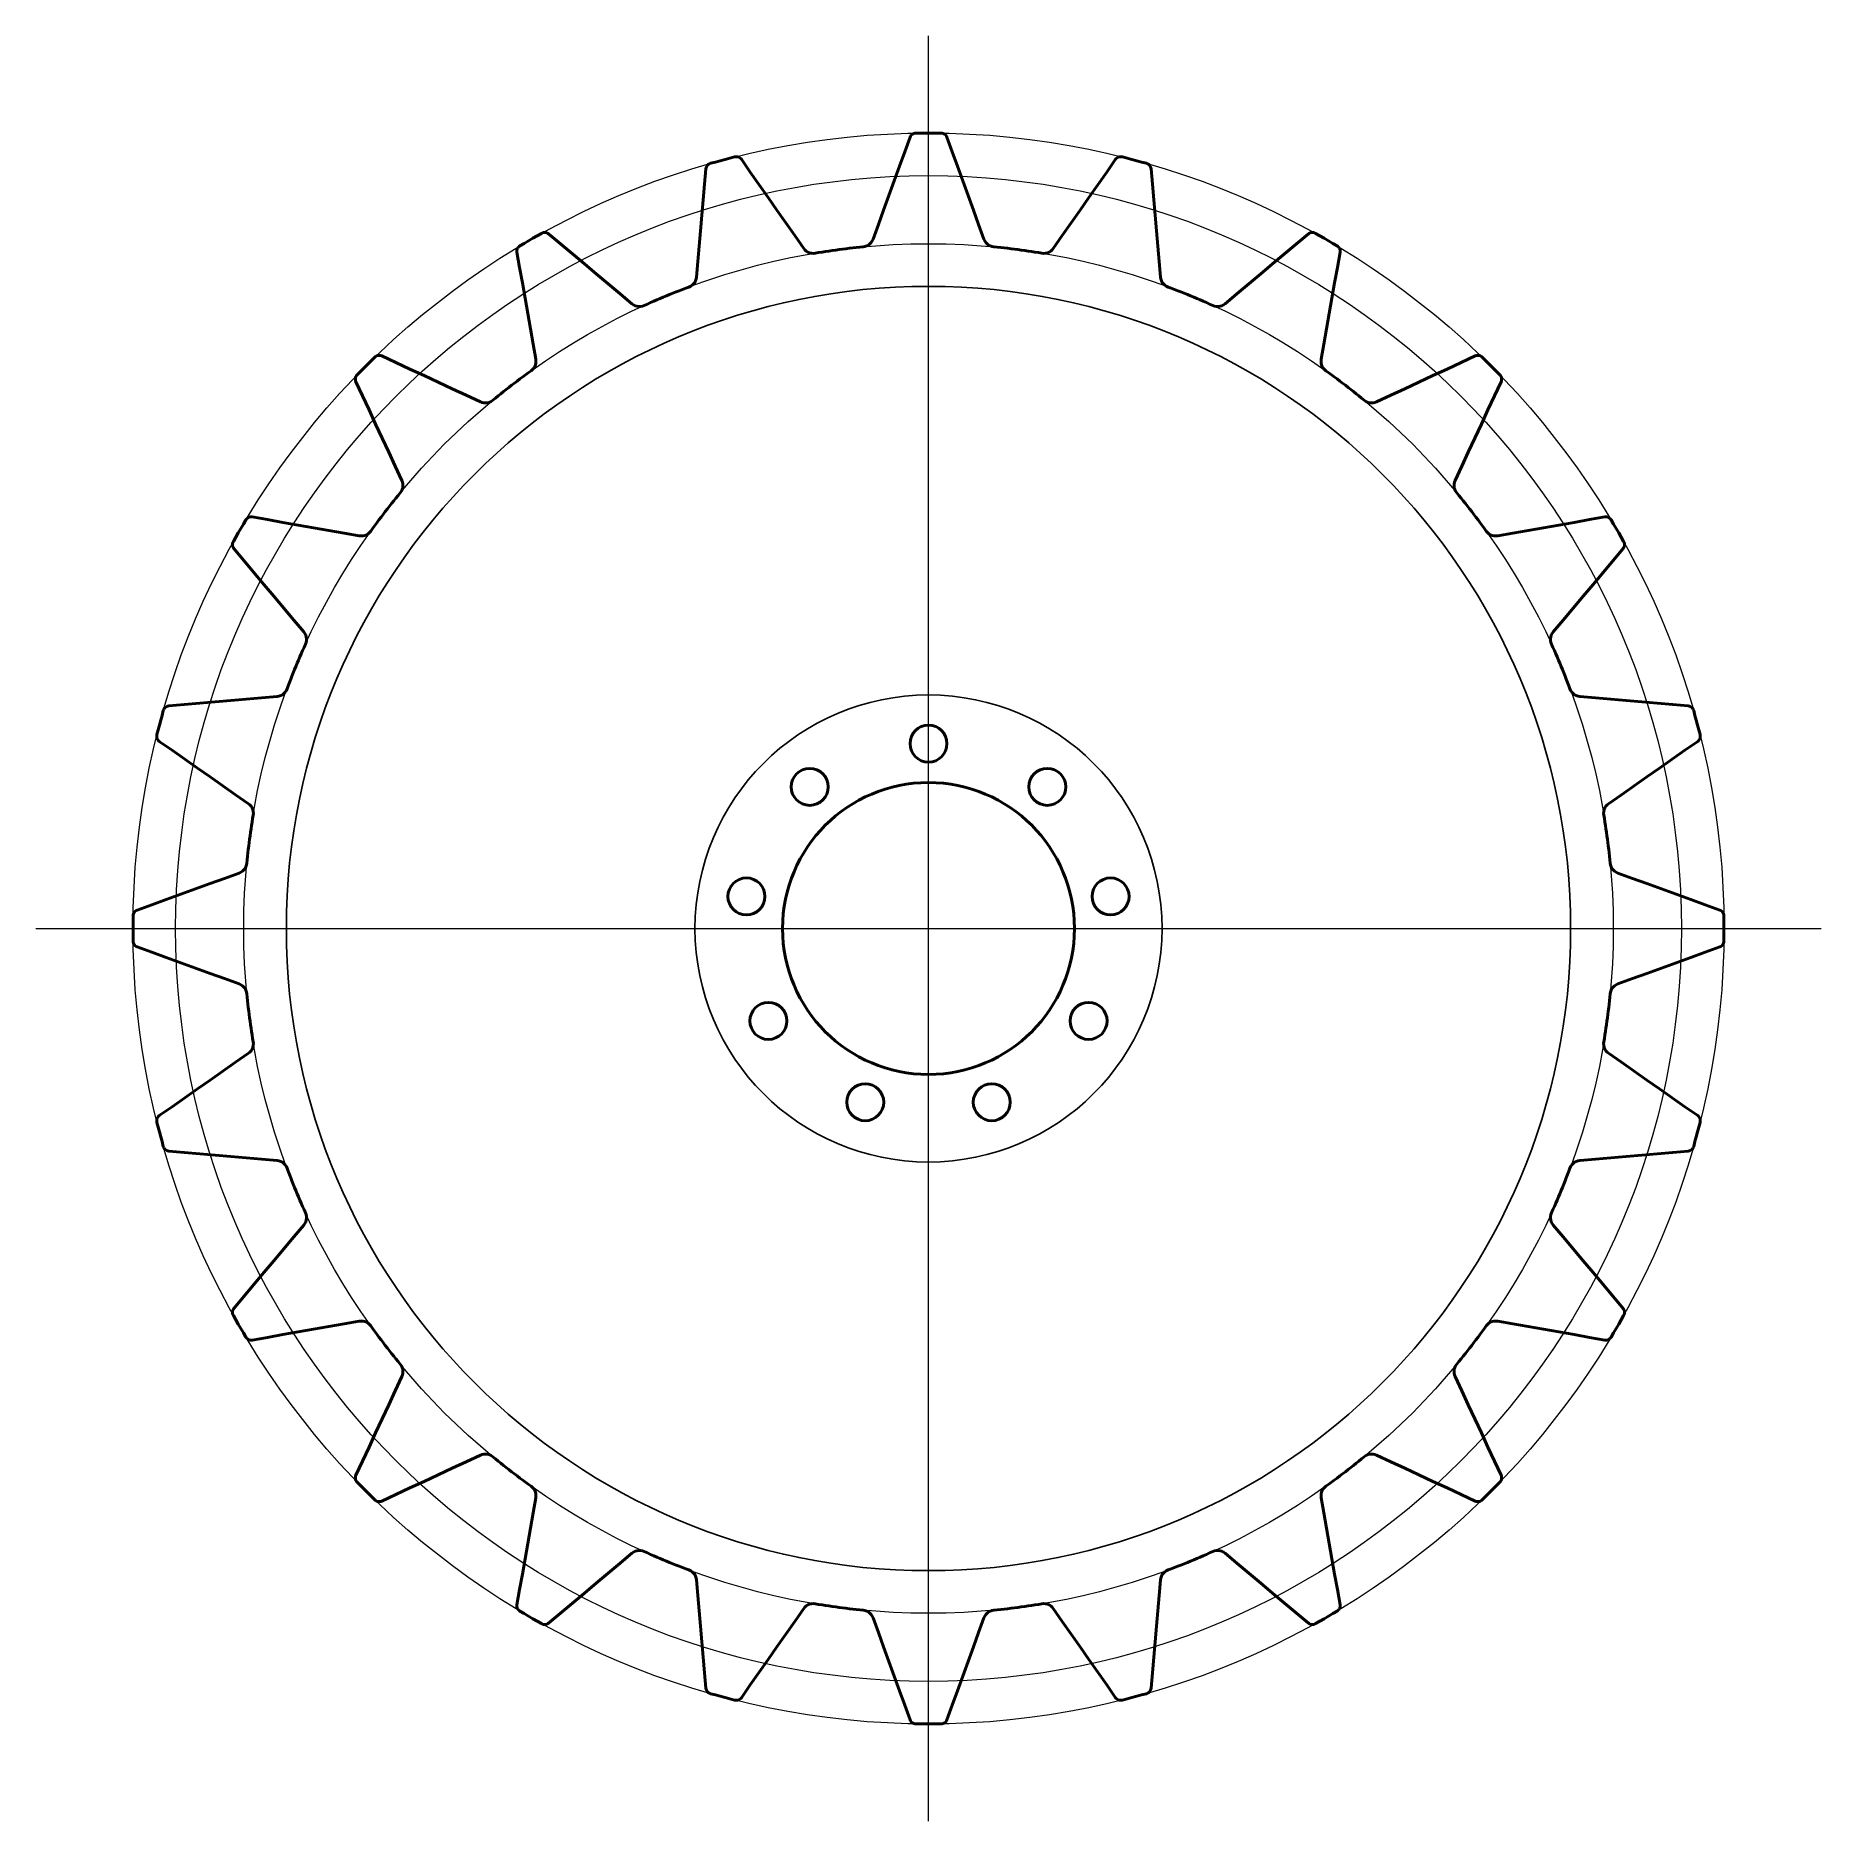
# Model space of a CAD drawing. Header units: metres. Extents: x -229 to 229, y -229 to 229.
import ezdxf

# ---------------------------------------------------------------- set-up
doc = ezdxf.new("R2010")
doc.units = ezdxf.units.M
for name, color, linetype, lineweight in [('AXES', 1, 'Continuous', 18), ('CONTOUR', 7, 'Continuous', 50), ('HOLES', 7, 'Continuous', 50), ('PITCH_CIRCLE', 1, 'Continuous', 18), ('RECESS', 4, 'Continuous', 25), ('ROOT_CIRCLE', 8, 'Continuous', 13), ('TIP_CIRCLE', 8, 'Continuous', 13)]:
    doc.layers.add(name, color=color, linetype=linetype, lineweight=lineweight)

msp = doc.modelspace()

# ---------------------------------------------------------------- linework, layer by layer
at = {"layer": 'AXES'}
for p, q in [((0, -229.4), (0, 229.4)), ((-229.4, 0), (229.4, 0))]:
    msp.add_line(p, q, dxfattribs=at)
at = {"layer": 'CONTOUR'}
msp.add_lwpolyline([(-22.97, 174.44), (-22.09, 174.56), (-21.2, 174.67), (-20.32, 174.77), (-19.44, 174.87), (-18.56, 174.97), (-17.67, 175.06), (-16.79, 175.15), (-16.79, 175.15), (-16.32, 175.23), (-15.86, 175.39), (-15.44, 175.62), (-15.06, 175.92), (-14.73, 176.27), (-14.46, 176.67), (-14.26, 177.11), (-14.26, 177.11), (-12.89, 180.86), (-11.53, 184.6), (-10.16, 188.35), (-8.8, 192.1), (-7.44, 195.85), (-6.07, 199.6), (-4.71, 203.35), (-4.71, 203.35), (-4.59, 203.6), (-4.43, 203.83), (-4.23, 204.03), (-4, 204.19), (-3.75, 204.3), (-3.48, 204.38), (-3.2, 204.4), (-3.2, 204.4), (-1.92, 204.4), (-0.64, 204.4), (0.64, 204.4), (1.92, 204.4), (3.2, 204.4), (3.2, 204.4), (3.48, 204.38), (3.75, 204.3), (4, 204.19), (4.23, 204.03), (4.43, 203.83), (4.59, 203.6), (4.71, 203.35), (4.71, 203.35), (6.07, 199.6), (7.44, 195.85), (8.8, 192.1), (10.16, 188.35), (11.53, 184.6), (12.89, 180.86), (14.26, 177.11), (14.26, 177.11), (14.46, 176.67), (14.73, 176.27), (15.06, 175.92), (15.44, 175.62), (15.86, 175.39), (16.32, 175.23), (16.79, 175.15), (16.79, 175.15), (17.67, 175.06), (18.56, 174.97), (19.44, 174.87), (20.32, 174.77), (21.2, 174.67), (22.09, 174.56), (22.97, 174.44), (22.97, 174.44), (23.85, 174.33), (24.73, 174.2), (25.6, 174.08), (26.48, 173.95), (27.36, 173.81), (28.24, 173.67), (29.11, 173.52), (29.11, 173.52), (29.59, 173.48), (30.07, 173.52), (30.54, 173.63), (30.99, 173.82), (31.4, 174.07), (31.76, 174.39), (32.07, 174.76), (32.07, 174.76), (34.36, 178.03), (36.64, 181.3), (38.93, 184.57), (41.22, 187.83), (43.51, 191.1), (45.8, 194.37), (48.08, 197.64), (48.08, 197.64), (48.26, 197.85), (48.48, 198.03), (48.72, 198.17), (48.98, 198.26), (49.26, 198.31), (49.53, 198.31), (49.81, 198.26), (49.81, 198.26), (51.05, 197.93), (52.28, 197.6), (53.52, 197.27), (54.76, 196.94), (56, 196.61), (56, 196.61), (56.26, 196.51), (56.5, 196.37), (56.71, 196.19), (56.89, 195.98), (57.03, 195.74), (57.13, 195.47), (57.18, 195.2), (57.18, 195.2), (57.52, 191.23), (57.87, 187.25), (58.22, 183.28), (58.57, 179.3), (58.91, 175.33), (59.26, 171.36), (59.61, 167.38), (59.61, 167.38), (59.69, 166.91), (59.85, 166.45), (60.07, 166.03), (60.36, 165.64), (60.71, 165.31), (61.11, 165.04), (61.55, 164.83), (61.55, 164.83), (62.38, 164.52), (63.21, 164.2), (64.04, 163.88), (64.86, 163.56), (65.69, 163.23), (66.51, 162.89), (67.33, 162.56), (67.33, 162.56), (68.15, 162.21), (68.97, 161.87), (69.79, 161.52), (70.6, 161.16), (71.41, 160.81), (72.22, 160.44), (73.03, 160.08), (73.03, 160.08), (73.49, 159.91), (73.96, 159.82), (74.44, 159.81), (74.92, 159.88), (75.38, 160.02), (75.81, 160.23), (76.21, 160.51), (76.21, 160.51), (79.26, 163.07), (82.32, 165.64), (85.37, 168.2), (88.43, 170.76), (91.49, 173.33), (94.54, 175.89), (97.6, 178.46), (97.6, 178.46), (97.83, 178.62), (98.08, 178.73), (98.35, 178.81), (98.63, 178.83), (98.9, 178.81), (99.17, 178.73), (99.43, 178.62), (99.43, 178.62), (100.54, 177.98), (101.65, 177.34), (102.75, 176.7), (103.86, 176.05), (104.97, 175.41), (104.97, 175.41), (105.2, 175.25), (105.4, 175.06), (105.56, 174.83), (105.68, 174.58), (105.75, 174.31), (105.77, 174.03), (105.75, 173.75), (105.75, 173.75), (105.06, 169.82), (104.36, 165.89), (103.67, 161.97), (102.98, 158.04), (102.29, 154.11), (101.59, 150.18), (100.9, 146.25), (100.9, 146.25), (100.86, 145.77), (100.89, 145.29), (101, 144.82), (101.18, 144.37), (101.43, 143.96), (101.75, 143.6), (102.11, 143.29), (102.11, 143.29), (102.84, 142.77), (103.56, 142.25), (104.27, 141.72), (104.99, 141.2), (105.7, 140.66), (106.41, 140.13), (107.11, 139.59), (107.11, 139.59), (107.81, 139.05), (108.52, 138.5), (109.21, 137.95), (109.91, 137.4), (110.6, 136.84), (111.29, 136.28), (111.98, 135.72), (111.98, 135.72), (112.37, 135.44), (112.81, 135.23), (113.27, 135.1), (113.75, 135.04), (114.23, 135.05), (114.7, 135.15), (115.15, 135.31), (115.15, 135.31), (118.77, 137), (122.38, 138.69), (126, 140.37), (129.61, 142.06), (133.23, 143.74), (136.84, 145.43), (140.46, 147.12), (140.46, 147.12), (140.72, 147.21), (141, 147.26), (141.28, 147.26), (141.55, 147.21), (141.81, 147.12), (142.05, 146.98), (142.27, 146.8), (142.27, 146.8), (143.17, 145.89), (144.08, 144.99), (144.99, 144.08), (145.89, 143.17), (146.8, 142.27), (146.8, 142.27), (146.98, 142.05), (147.12, 141.81), (147.21, 141.55), (147.26, 141.28), (147.26, 141), (147.21, 140.72), (147.12, 140.46), (147.12, 140.46), (145.43, 136.84), (143.74, 133.23), (142.06, 129.61), (140.37, 126), (138.69, 122.38), (137, 118.77), (135.31, 115.15), (135.31, 115.15), (135.15, 114.7), (135.05, 114.23), (135.04, 113.75), (135.1, 113.27), (135.23, 112.81), (135.44, 112.37), (135.72, 111.98), (135.72, 111.98), (136.28, 111.29), (136.84, 110.6), (137.4, 109.91), (137.95, 109.21), (138.5, 108.52), (139.05, 107.81), (139.59, 107.11), (139.59, 107.11), (140.13, 106.41), (140.66, 105.7), (141.2, 104.99), (141.72, 104.27), (142.25, 103.56), (142.77, 102.84), (143.29, 102.11), (143.29, 102.11), (143.6, 101.75), (143.96, 101.43), (144.37, 101.18), (144.82, 101), (145.29, 100.89), (145.77, 100.86), (146.25, 100.9), (146.25, 100.9), (150.18, 101.59), (154.11, 102.29), (158.04, 102.98), (161.97, 103.67), (165.89, 104.36), (169.82, 105.06), (173.75, 105.75), (173.75, 105.75), (174.03, 105.77), (174.31, 105.75), (174.58, 105.68), (174.83, 105.56), (175.06, 105.4), (175.25, 105.2), (175.41, 104.97), (175.41, 104.97), (176.05, 103.86), (176.7, 102.75), (177.34, 101.65), (177.98, 100.54), (178.62, 99.43), (178.62, 99.43), (178.73, 99.17), (178.81, 98.9), (178.83, 98.63), (178.81, 98.35), (178.73, 98.08), (178.62, 97.83), (178.46, 97.6), (178.46, 97.6), (175.89, 94.54), (173.33, 91.49), (170.76, 88.43), (168.2, 85.37), (165.64, 82.32), (163.07, 79.26), (160.51, 76.21), (160.51, 76.21), (160.23, 75.81), (160.02, 75.38), (159.88, 74.92), (159.81, 74.44), (159.82, 73.96), (159.91, 73.49), (160.08, 73.03), (160.08, 73.03), (160.44, 72.22), (160.81, 71.41), (161.16, 70.6), (161.52, 69.79), (161.87, 68.97), (162.21, 68.15), (162.56, 67.33), (162.56, 67.33), (162.89, 66.51), (163.23, 65.69), (163.56, 64.86), (163.88, 64.04), (164.2, 63.21), (164.52, 62.38), (164.83, 61.55), (164.83, 61.55), (165.04, 61.11), (165.31, 60.71), (165.64, 60.36), (166.03, 60.07), (166.45, 59.85), (166.91, 59.69), (167.38, 59.61), (167.38, 59.61), (171.36, 59.26), (175.33, 58.91), (179.3, 58.57), (183.28, 58.22), (187.25, 57.87), (191.23, 57.52), (195.2, 57.18), (195.2, 57.18), (195.47, 57.13), (195.74, 57.03), (195.98, 56.89), (196.19, 56.71), (196.37, 56.5), (196.51, 56.26), (196.61, 56), (196.61, 56), (196.94, 54.76), (197.27, 53.52), (197.6, 52.28), (197.93, 51.05), (198.26, 49.81), (198.26, 49.81), (198.31, 49.53), (198.31, 49.26), (198.26, 48.98), (198.17, 48.72), (198.03, 48.48), (197.85, 48.26), (197.64, 48.08), (197.64, 48.08), (194.37, 45.8), (191.1, 43.51), (187.83, 41.22), (184.57, 38.93), (181.3, 36.64), (178.03, 34.36), (174.76, 32.07), (174.76, 32.07), (174.39, 31.76), (174.07, 31.4), (173.82, 30.99), (173.63, 30.54), (173.52, 30.07), (173.48, 29.59), (173.52, 29.11), (173.52, 29.11), (173.67, 28.24), (173.81, 27.36), (173.95, 26.48), (174.08, 25.6), (174.2, 24.73), (174.33, 23.85), (174.44, 22.97), (174.44, 22.97), (174.56, 22.09), (174.67, 21.2), (174.77, 20.32), (174.87, 19.44), (174.97, 18.56), (175.06, 17.67), (175.15, 16.79), (175.15, 16.79), (175.23, 16.32), (175.39, 15.86), (175.62, 15.44), (175.92, 15.06), (176.27, 14.73), (176.67, 14.46), (177.11, 14.26), (177.11, 14.26), (180.86, 12.89), (184.6, 11.53), (188.35, 10.16), (192.1, 8.8), (195.85, 7.44), (199.6, 6.07), (203.35, 4.71), (203.35, 4.71), (203.6, 4.59), (203.83, 4.43), (204.03, 4.23), (204.19, 4), (204.3, 3.75), (204.38, 3.48), (204.4, 3.2), (204.4, 3.2), (204.4, 1.92), (204.4, 0.64), (204.4, -0.64), (204.4, -1.92), (204.4, -3.2), (204.4, -3.2), (204.38, -3.48), (204.3, -3.75), (204.19, -4), (204.03, -4.23), (203.83, -4.43), (203.6, -4.59), (203.35, -4.71), (203.35, -4.71), (199.6, -6.07), (195.85, -7.44), (192.1, -8.8), (188.35, -10.16), (184.6, -11.53), (180.86, -12.89), (177.11, -14.26), (177.11, -14.26), (176.67, -14.46), (176.27, -14.73), (175.92, -15.06), (175.62, -15.44), (175.39, -15.86), (175.23, -16.32), (175.15, -16.79), (175.15, -16.79), (175.06, -17.67), (174.97, -18.56), (174.87, -19.44), (174.77, -20.32), (174.67, -21.2), (174.56, -22.09), (174.44, -22.97), (174.44, -22.97), (174.33, -23.85), (174.2, -24.73), (174.08, -25.6), (173.95, -26.48), (173.81, -27.36), (173.67, -28.24), (173.52, -29.11), (173.52, -29.11), (173.48, -29.59), (173.52, -30.07), (173.63, -30.54), (173.82, -30.99), (174.07, -31.4), (174.39, -31.76), (174.76, -32.07), (174.76, -32.07), (178.03, -34.36), (181.3, -36.64), (184.57, -38.93), (187.83, -41.22), (191.1, -43.51), (194.37, -45.8), (197.64, -48.08), (197.64, -48.08), (197.85, -48.26), (198.03, -48.48), (198.17, -48.72), (198.26, -48.98), (198.31, -49.26), (198.31, -49.53), (198.26, -49.81), (198.26, -49.81), (197.93, -51.05), (197.6, -52.28), (197.27, -53.52), (196.94, -54.76), (196.61, -56), (196.61, -56), (196.51, -56.26), (196.37, -56.5), (196.19, -56.71), (195.98, -56.89), (195.74, -57.03), (195.47, -57.13), (195.2, -57.18), (195.2, -57.18), (191.23, -57.52), (187.25, -57.87), (183.28, -58.22), (179.3, -58.57), (175.33, -58.91), (171.36, -59.26), (167.38, -59.61), (167.38, -59.61), (166.91, -59.69), (166.45, -59.85), (166.03, -60.07), (165.64, -60.36), (165.31, -60.71), (165.04, -61.11), (164.83, -61.55), (164.83, -61.55), (164.52, -62.38), (164.2, -63.21), (163.88, -64.04), (163.56, -64.86), (163.23, -65.69), (162.89, -66.51), (162.56, -67.33), (162.56, -67.33), (162.21, -68.15), (161.87, -68.97), (161.52, -69.79), (161.16, -70.6), (160.81, -71.41), (160.44, -72.22), (160.08, -73.03), (160.08, -73.03), (159.91, -73.49), (159.82, -73.96), (159.81, -74.44), (159.88, -74.92), (160.02, -75.38), (160.23, -75.81), (160.51, -76.21), (160.51, -76.21), (163.07, -79.26), (165.64, -82.32), (168.2, -85.37), (170.76, -88.43), (173.33, -91.49), (175.89, -94.54), (178.46, -97.6), (178.46, -97.6), (178.62, -97.83), (178.73, -98.08), (178.81, -98.35), (178.83, -98.63), (178.81, -98.9), (178.73, -99.17), (178.62, -99.43), (178.62, -99.43), (177.98, -100.54), (177.34, -101.65), (176.7, -102.75), (176.05, -103.86), (175.41, -104.97), (175.41, -104.97), (175.25, -105.2), (175.06, -105.4), (174.83, -105.56), (174.58, -105.68), (174.31, -105.75), (174.03, -105.77), (173.75, -105.75), (173.75, -105.75), (169.82, -105.06), (165.89, -104.36), (161.97, -103.67), (158.04, -102.98), (154.11, -102.29), (150.18, -101.59), (146.25, -100.9), (146.25, -100.9), (145.77, -100.86), (145.29, -100.89), (144.82, -101), (144.37, -101.18), (143.96, -101.43), (143.6, -101.75), (143.29, -102.11), (143.29, -102.11), (142.77, -102.84), (142.25, -103.56), (141.72, -104.27), (141.2, -104.99), (140.66, -105.7), (140.13, -106.41), (139.59, -107.11), (139.59, -107.11), (139.05, -107.81), (138.5, -108.52), (137.95, -109.21), (137.4, -109.91), (136.84, -110.6), (136.28, -111.29), (135.72, -111.98), (135.72, -111.98), (135.44, -112.37), (135.23, -112.81), (135.1, -113.27), (135.04, -113.75), (135.05, -114.23), (135.15, -114.7), (135.31, -115.15), (135.31, -115.15), (137, -118.77), (138.69, -122.38), (140.37, -126), (142.06, -129.61), (143.74, -133.23), (145.43, -136.84), (147.12, -140.46), (147.12, -140.46), (147.21, -140.72), (147.26, -141), (147.26, -141.28), (147.21, -141.55), (147.12, -141.81), (146.98, -142.05), (146.8, -142.27), (146.8, -142.27), (145.89, -143.17), (144.99, -144.08), (144.08, -144.99), (143.17, -145.89), (142.27, -146.8), (142.27, -146.8), (142.05, -146.98), (141.81, -147.12), (141.55, -147.21), (141.28, -147.26), (141, -147.26), (140.72, -147.21), (140.46, -147.12), (140.46, -147.12), (136.84, -145.43), (133.23, -143.74), (129.61, -142.06), (126, -140.37), (122.38, -138.69), (118.77, -137), (115.15, -135.31), (115.15, -135.31), (114.7, -135.15), (114.23, -135.05), (113.75, -135.04), (113.27, -135.1), (112.81, -135.23), (112.37, -135.44), (111.98, -135.72), (111.98, -135.72), (111.29, -136.28), (110.6, -136.84), (109.91, -137.4), (109.21, -137.95), (108.52, -138.5), (107.81, -139.05), (107.11, -139.59), (107.11, -139.59), (106.41, -140.13), (105.7, -140.66), (104.99, -141.2), (104.27, -141.72), (103.56, -142.25), (102.84, -142.77), (102.11, -143.29), (102.11, -143.29), (101.75, -143.6), (101.43, -143.96), (101.18, -144.37), (101, -144.82), (100.89, -145.29), (100.86, -145.77), (100.9, -146.25), (100.9, -146.25), (101.59, -150.18), (102.29, -154.11), (102.98, -158.04), (103.67, -161.97), (104.36, -165.89), (105.06, -169.82), (105.75, -173.75), (105.75, -173.75), (105.77, -174.03), (105.75, -174.31), (105.68, -174.58), (105.56, -174.83), (105.4, -175.06), (105.2, -175.25), (104.97, -175.41), (104.97, -175.41), (103.86, -176.05), (102.75, -176.7), (101.65, -177.34), (100.54, -177.98), (99.43, -178.62), (99.43, -178.62), (99.17, -178.73), (98.9, -178.81), (98.63, -178.83), (98.35, -178.81), (98.08, -178.73), (97.83, -178.62), (97.6, -178.46), (97.6, -178.46), (94.54, -175.89), (91.49, -173.33), (88.43, -170.76), (85.37, -168.2), (82.32, -165.64), (79.26, -163.07), (76.21, -160.51), (76.21, -160.51), (75.81, -160.23), (75.38, -160.02), (74.92, -159.88), (74.44, -159.81), (73.96, -159.82), (73.49, -159.91), (73.03, -160.08), (73.03, -160.08), (72.22, -160.44), (71.41, -160.81), (70.6, -161.16), (69.79, -161.52), (68.97, -161.87), (68.15, -162.21), (67.33, -162.56), (67.33, -162.56), (66.51, -162.89), (65.69, -163.23), (64.86, -163.56), (64.04, -163.88), (63.21, -164.2), (62.38, -164.52), (61.55, -164.83), (61.55, -164.83), (61.11, -165.04), (60.71, -165.31), (60.36, -165.64), (60.07, -166.03), (59.85, -166.45), (59.69, -166.91), (59.61, -167.38), (59.61, -167.38), (59.26, -171.36), (58.91, -175.33), (58.57, -179.3), (58.22, -183.28), (57.87, -187.25), (57.52, -191.23), (57.18, -195.2), (57.18, -195.2), (57.13, -195.47), (57.03, -195.74), (56.89, -195.98), (56.71, -196.19), (56.5, -196.37), (56.26, -196.51), (56, -196.61), (56, -196.61), (54.76, -196.94), (53.52, -197.27), (52.28, -197.6), (51.05, -197.93), (49.81, -198.26), (49.81, -198.26), (49.53, -198.31), (49.26, -198.31), (48.98, -198.26), (48.72, -198.17), (48.48, -198.03), (48.26, -197.85), (48.08, -197.64), (48.08, -197.64), (45.8, -194.37), (43.51, -191.1), (41.22, -187.83), (38.93, -184.57), (36.64, -181.3), (34.36, -178.03), (32.07, -174.76), (32.07, -174.76), (31.76, -174.39), (31.4, -174.07), (30.99, -173.82), (30.54, -173.63), (30.07, -173.52), (29.59, -173.48), (29.11, -173.52), (29.11, -173.52), (28.24, -173.67), (27.36, -173.81), (26.48, -173.95), (25.6, -174.08), (24.73, -174.2), (23.85, -174.33), (22.97, -174.44), (22.97, -174.44), (22.09, -174.56), (21.2, -174.67), (20.32, -174.77), (19.44, -174.87), (18.56, -174.97), (17.67, -175.06), (16.79, -175.15), (16.79, -175.15), (16.32, -175.23), (15.86, -175.39), (15.44, -175.62), (15.06, -175.92), (14.73, -176.27), (14.46, -176.67), (14.26, -177.11), (14.26, -177.11), (12.89, -180.86), (11.53, -184.6), (10.16, -188.35), (8.8, -192.1), (7.44, -195.85), (6.07, -199.6), (4.71, -203.35), (4.71, -203.35), (4.59, -203.6), (4.43, -203.83), (4.23, -204.03), (4, -204.19), (3.75, -204.3), (3.48, -204.38), (3.2, -204.4), (3.2, -204.4), (1.92, -204.4), (0.64, -204.4), (-0.64, -204.4), (-1.92, -204.4), (-3.2, -204.4), (-3.2, -204.4), (-3.48, -204.38), (-3.75, -204.3), (-4, -204.19), (-4.23, -204.03), (-4.43, -203.83), (-4.59, -203.6), (-4.71, -203.35), (-4.71, -203.35), (-6.07, -199.6), (-7.44, -195.85), (-8.8, -192.1), (-10.16, -188.35), (-11.53, -184.6), (-12.89, -180.86), (-14.26, -177.11), (-14.26, -177.11), (-14.46, -176.67), (-14.73, -176.27), (-15.06, -175.92), (-15.44, -175.62), (-15.86, -175.39), (-16.32, -175.23), (-16.79, -175.15), (-16.79, -175.15), (-17.67, -175.06), (-18.56, -174.97), (-19.44, -174.87), (-20.32, -174.77), (-21.2, -174.67), (-22.09, -174.56), (-22.97, -174.44), (-22.97, -174.44), (-23.85, -174.33), (-24.73, -174.2), (-25.6, -174.08), (-26.48, -173.95), (-27.36, -173.81), (-28.24, -173.67), (-29.11, -173.52), (-29.11, -173.52), (-29.59, -173.48), (-30.07, -173.52), (-30.54, -173.63), (-30.99, -173.82), (-31.4, -174.07), (-31.76, -174.39), (-32.07, -174.76), (-32.07, -174.76), (-34.36, -178.03), (-36.64, -181.3), (-38.93, -184.57), (-41.22, -187.83), (-43.51, -191.1), (-45.8, -194.37), (-48.08, -197.64), (-48.08, -197.64), (-48.26, -197.85), (-48.48, -198.03), (-48.72, -198.17), (-48.98, -198.26), (-49.26, -198.31), (-49.53, -198.31), (-49.81, -198.26), (-49.81, -198.26), (-51.05, -197.93), (-52.28, -197.6), (-53.52, -197.27), (-54.76, -196.94), (-56, -196.61), (-56, -196.61), (-56.26, -196.51), (-56.5, -196.37), (-56.71, -196.19), (-56.89, -195.98), (-57.03, -195.74), (-57.13, -195.47), (-57.18, -195.2), (-57.18, -195.2), (-57.52, -191.23), (-57.87, -187.25), (-58.22, -183.28), (-58.57, -179.3), (-58.91, -175.33), (-59.26, -171.36), (-59.61, -167.38), (-59.61, -167.38), (-59.69, -166.91), (-59.85, -166.45), (-60.07, -166.03), (-60.36, -165.64), (-60.71, -165.31), (-61.11, -165.04), (-61.55, -164.83), (-61.55, -164.83), (-62.38, -164.52), (-63.21, -164.2), (-64.04, -163.88), (-64.86, -163.56), (-65.69, -163.23), (-66.51, -162.89), (-67.33, -162.56), (-67.33, -162.56), (-68.15, -162.21), (-68.97, -161.87), (-69.79, -161.52), (-70.6, -161.16), (-71.41, -160.81), (-72.22, -160.44), (-73.03, -160.08), (-73.03, -160.08), (-73.49, -159.91), (-73.96, -159.82), (-74.44, -159.81), (-74.92, -159.88), (-75.38, -160.02), (-75.81, -160.23), (-76.21, -160.51), (-76.21, -160.51), (-79.26, -163.07), (-82.32, -165.64), (-85.37, -168.2), (-88.43, -170.76), (-91.49, -173.33), (-94.54, -175.89), (-97.6, -178.46), (-97.6, -178.46), (-97.83, -178.62), (-98.08, -178.73), (-98.35, -178.81), (-98.63, -178.83), (-98.9, -178.81), (-99.17, -178.73), (-99.43, -178.62), (-99.43, -178.62), (-100.54, -177.98), (-101.65, -177.34), (-102.75, -176.7), (-103.86, -176.05), (-104.97, -175.41), (-104.97, -175.41), (-105.2, -175.25), (-105.4, -175.06), (-105.56, -174.83), (-105.68, -174.58), (-105.75, -174.31), (-105.77, -174.03), (-105.75, -173.75), (-105.75, -173.75), (-105.06, -169.82), (-104.36, -165.89), (-103.67, -161.97), (-102.98, -158.04), (-102.29, -154.11), (-101.59, -150.18), (-100.9, -146.25), (-100.9, -146.25), (-100.86, -145.77), (-100.89, -145.29), (-101, -144.82), (-101.18, -144.37), (-101.43, -143.96), (-101.75, -143.6), (-102.11, -143.29), (-102.11, -143.29), (-102.84, -142.77), (-103.56, -142.25), (-104.27, -141.72), (-104.99, -141.2), (-105.7, -140.66), (-106.41, -140.13), (-107.11, -139.59), (-107.11, -139.59), (-107.81, -139.05), (-108.52, -138.5), (-109.21, -137.95), (-109.91, -137.4), (-110.6, -136.84), (-111.29, -136.28), (-111.98, -135.72), (-111.98, -135.72), (-112.37, -135.44), (-112.81, -135.23), (-113.27, -135.1), (-113.75, -135.04), (-114.23, -135.05), (-114.7, -135.15), (-115.15, -135.31), (-115.15, -135.31), (-118.77, -137), (-122.38, -138.69), (-126, -140.37), (-129.61, -142.06), (-133.23, -143.74), (-136.84, -145.43), (-140.46, -147.12), (-140.46, -147.12), (-140.72, -147.21), (-141, -147.26), (-141.28, -147.26), (-141.55, -147.21), (-141.81, -147.12), (-142.05, -146.98), (-142.27, -146.8), (-142.27, -146.8), (-143.17, -145.89), (-144.08, -144.99), (-144.99, -144.08), (-145.89, -143.17), (-146.8, -142.27), (-146.8, -142.27), (-146.98, -142.05), (-147.12, -141.81), (-147.21, -141.55), (-147.26, -141.28), (-147.26, -141), (-147.21, -140.72), (-147.12, -140.46), (-147.12, -140.46), (-145.43, -136.84), (-143.74, -133.23), (-142.06, -129.61), (-140.37, -126), (-138.69, -122.38), (-137, -118.77), (-135.31, -115.15), (-135.31, -115.15), (-135.15, -114.7), (-135.05, -114.23), (-135.04, -113.75), (-135.1, -113.27), (-135.23, -112.81), (-135.44, -112.37), (-135.72, -111.98), (-135.72, -111.98), (-136.28, -111.29), (-136.84, -110.6), (-137.4, -109.91), (-137.95, -109.21), (-138.5, -108.52), (-139.05, -107.81), (-139.59, -107.11), (-139.59, -107.11), (-140.13, -106.41), (-140.66, -105.7), (-141.2, -104.99), (-141.72, -104.27), (-142.25, -103.56), (-142.77, -102.84), (-143.29, -102.11), (-143.29, -102.11), (-143.6, -101.75), (-143.96, -101.43), (-144.37, -101.18), (-144.82, -101), (-145.29, -100.89), (-145.77, -100.86), (-146.25, -100.9), (-146.25, -100.9), (-150.18, -101.59), (-154.11, -102.29), (-158.04, -102.98), (-161.97, -103.67), (-165.89, -104.36), (-169.82, -105.06), (-173.75, -105.75), (-173.75, -105.75), (-174.03, -105.77), (-174.31, -105.75), (-174.58, -105.68), (-174.83, -105.56), (-175.06, -105.4), (-175.25, -105.2), (-175.41, -104.97), (-175.41, -104.97), (-176.05, -103.86), (-176.7, -102.75), (-177.34, -101.65), (-177.98, -100.54), (-178.62, -99.43), (-178.62, -99.43), (-178.73, -99.17), (-178.81, -98.9), (-178.83, -98.63), (-178.81, -98.35), (-178.73, -98.08), (-178.62, -97.83), (-178.46, -97.6), (-178.46, -97.6), (-175.89, -94.54), (-173.33, -91.49), (-170.76, -88.43), (-168.2, -85.37), (-165.64, -82.32), (-163.07, -79.26), (-160.51, -76.21), (-160.51, -76.21), (-160.23, -75.81), (-160.02, -75.38), (-159.88, -74.92), (-159.81, -74.44), (-159.82, -73.96), (-159.91, -73.49), (-160.08, -73.03), (-160.08, -73.03), (-160.44, -72.22), (-160.81, -71.41), (-161.16, -70.6), (-161.52, -69.79), (-161.87, -68.97), (-162.21, -68.15), (-162.56, -67.33), (-162.56, -67.33), (-162.89, -66.51), (-163.23, -65.69), (-163.56, -64.86), (-163.88, -64.04), (-164.2, -63.21), (-164.52, -62.38), (-164.83, -61.55), (-164.83, -61.55), (-165.04, -61.11), (-165.31, -60.71), (-165.64, -60.36), (-166.03, -60.07), (-166.45, -59.85), (-166.91, -59.69), (-167.38, -59.61), (-167.38, -59.61), (-171.36, -59.26), (-175.33, -58.91), (-179.3, -58.57), (-183.28, -58.22), (-187.25, -57.87), (-191.23, -57.52), (-195.2, -57.18), (-195.2, -57.18), (-195.47, -57.13), (-195.74, -57.03), (-195.98, -56.89), (-196.19, -56.71), (-196.37, -56.5), (-196.51, -56.26), (-196.61, -56), (-196.61, -56), (-196.94, -54.76), (-197.27, -53.52), (-197.6, -52.28), (-197.93, -51.05), (-198.26, -49.81), (-198.26, -49.81), (-198.31, -49.53), (-198.31, -49.26), (-198.26, -48.98), (-198.17, -48.72), (-198.03, -48.48), (-197.85, -48.26), (-197.64, -48.08), (-197.64, -48.08), (-194.37, -45.8), (-191.1, -43.51), (-187.83, -41.22), (-184.57, -38.93), (-181.3, -36.64), (-178.03, -34.36), (-174.76, -32.07), (-174.76, -32.07), (-174.39, -31.76), (-174.07, -31.4), (-173.82, -30.99), (-173.63, -30.54), (-173.52, -30.07), (-173.48, -29.59), (-173.52, -29.11), (-173.52, -29.11), (-173.67, -28.24), (-173.81, -27.36), (-173.95, -26.48), (-174.08, -25.6), (-174.2, -24.73), (-174.33, -23.85), (-174.44, -22.97), (-174.44, -22.97), (-174.56, -22.09), (-174.67, -21.2), (-174.77, -20.32), (-174.87, -19.44), (-174.97, -18.56), (-175.06, -17.67), (-175.15, -16.79), (-175.15, -16.79), (-175.23, -16.32), (-175.39, -15.86), (-175.62, -15.44), (-175.92, -15.06), (-176.27, -14.73), (-176.67, -14.46), (-177.11, -14.26), (-177.11, -14.26), (-180.86, -12.89), (-184.6, -11.53), (-188.35, -10.16), (-192.1, -8.8), (-195.85, -7.44), (-199.6, -6.07), (-203.35, -4.71), (-203.35, -4.71), (-203.6, -4.59), (-203.83, -4.43), (-204.03, -4.23), (-204.19, -4), (-204.3, -3.75), (-204.38, -3.48), (-204.4, -3.2), (-204.4, -3.2), (-204.4, -1.92), (-204.4, -0.64), (-204.4, 0.64), (-204.4, 1.92), (-204.4, 3.2), (-204.4, 3.2), (-204.38, 3.48), (-204.3, 3.75), (-204.19, 4), (-204.03, 4.23), (-203.83, 4.43), (-203.6, 4.59), (-203.35, 4.71), (-203.35, 4.71), (-199.6, 6.07), (-195.85, 7.44), (-192.1, 8.8), (-188.35, 10.16), (-184.6, 11.53), (-180.86, 12.89), (-177.11, 14.26), (-177.11, 14.26), (-176.67, 14.46), (-176.27, 14.73), (-175.92, 15.06), (-175.62, 15.44), (-175.39, 15.86), (-175.23, 16.32), (-175.15, 16.79), (-175.15, 16.79), (-175.06, 17.67), (-174.97, 18.56), (-174.87, 19.44), (-174.77, 20.32), (-174.67, 21.2), (-174.56, 22.09), (-174.44, 22.97), (-174.44, 22.97), (-174.33, 23.85), (-174.2, 24.73), (-174.08, 25.6), (-173.95, 26.48), (-173.81, 27.36), (-173.67, 28.24), (-173.52, 29.11), (-173.52, 29.11), (-173.48, 29.59), (-173.52, 30.07), (-173.63, 30.54), (-173.82, 30.99), (-174.07, 31.4), (-174.39, 31.76), (-174.76, 32.07), (-174.76, 32.07), (-178.03, 34.36), (-181.3, 36.64), (-184.57, 38.93), (-187.83, 41.22), (-191.1, 43.51), (-194.37, 45.8), (-197.64, 48.08), (-197.64, 48.08), (-197.85, 48.26), (-198.03, 48.48), (-198.17, 48.72), (-198.26, 48.98), (-198.31, 49.26), (-198.31, 49.53), (-198.26, 49.81), (-198.26, 49.81), (-197.93, 51.05), (-197.6, 52.28), (-197.27, 53.52), (-196.94, 54.76), (-196.61, 56), (-196.61, 56), (-196.51, 56.26), (-196.37, 56.5), (-196.19, 56.71), (-195.98, 56.89), (-195.74, 57.03), (-195.47, 57.13), (-195.2, 57.18), (-195.2, 57.18), (-191.23, 57.52), (-187.25, 57.87), (-183.28, 58.22), (-179.3, 58.57), (-175.33, 58.91), (-171.36, 59.26), (-167.38, 59.61), (-167.38, 59.61), (-166.91, 59.69), (-166.45, 59.85), (-166.03, 60.07), (-165.64, 60.36), (-165.31, 60.71), (-165.04, 61.11), (-164.83, 61.55), (-164.83, 61.55), (-164.52, 62.38), (-164.2, 63.21), (-163.88, 64.04), (-163.56, 64.86), (-163.23, 65.69), (-162.89, 66.51), (-162.56, 67.33), (-162.56, 67.33), (-162.21, 68.15), (-161.87, 68.97), (-161.52, 69.79), (-161.16, 70.6), (-160.81, 71.41), (-160.44, 72.22), (-160.08, 73.03), (-160.08, 73.03), (-159.91, 73.49), (-159.82, 73.96), (-159.81, 74.44), (-159.88, 74.92), (-160.02, 75.38), (-160.23, 75.81), (-160.51, 76.21), (-160.51, 76.21), (-163.07, 79.26), (-165.64, 82.32), (-168.2, 85.37), (-170.76, 88.43), (-173.33, 91.49), (-175.89, 94.54), (-178.46, 97.6), (-178.46, 97.6), (-178.62, 97.83), (-178.73, 98.08), (-178.81, 98.35), (-178.83, 98.63), (-178.81, 98.9), (-178.73, 99.17), (-178.62, 99.43), (-178.62, 99.43), (-177.98, 100.54), (-177.34, 101.65), (-176.7, 102.75), (-176.05, 103.86), (-175.41, 104.97), (-175.41, 104.97), (-175.25, 105.2), (-175.06, 105.4), (-174.83, 105.56), (-174.58, 105.68), (-174.31, 105.75), (-174.03, 105.77), (-173.75, 105.75), (-173.75, 105.75), (-169.82, 105.06), (-165.89, 104.36), (-161.97, 103.67), (-158.04, 102.98), (-154.11, 102.29), (-150.18, 101.59), (-146.25, 100.9), (-146.25, 100.9), (-145.77, 100.86), (-145.29, 100.89), (-144.82, 101), (-144.37, 101.18), (-143.96, 101.43), (-143.6, 101.75), (-143.29, 102.11), (-143.29, 102.11), (-142.77, 102.84), (-142.25, 103.56), (-141.72, 104.27), (-141.2, 104.99), (-140.66, 105.7), (-140.13, 106.41), (-139.59, 107.11), (-139.59, 107.11), (-139.05, 107.81), (-138.5, 108.52), (-137.95, 109.21), (-137.4, 109.91), (-136.84, 110.6), (-136.28, 111.29), (-135.72, 111.98), (-135.72, 111.98), (-135.44, 112.37), (-135.23, 112.81), (-135.1, 113.27), (-135.04, 113.75), (-135.05, 114.23), (-135.15, 114.7), (-135.31, 115.15), (-135.31, 115.15), (-137, 118.77), (-138.69, 122.38), (-140.37, 126), (-142.06, 129.61), (-143.74, 133.23), (-145.43, 136.84), (-147.12, 140.46), (-147.12, 140.46), (-147.21, 140.72), (-147.26, 141), (-147.26, 141.28), (-147.21, 141.55), (-147.12, 141.81), (-146.98, 142.05), (-146.8, 142.27), (-146.8, 142.27), (-145.89, 143.17), (-144.99, 144.08), (-144.08, 144.99), (-143.17, 145.89), (-142.27, 146.8), (-142.27, 146.8), (-142.05, 146.98), (-141.81, 147.12), (-141.55, 147.21), (-141.28, 147.26), (-141, 147.26), (-140.72, 147.21), (-140.46, 147.12), (-140.46, 147.12), (-136.84, 145.43), (-133.23, 143.74), (-129.61, 142.06), (-126, 140.37), (-122.38, 138.69), (-118.77, 137), (-115.15, 135.31), (-115.15, 135.31), (-114.7, 135.15), (-114.23, 135.05), (-113.75, 135.04), (-113.27, 135.1), (-112.81, 135.23), (-112.37, 135.44), (-111.98, 135.72), (-111.98, 135.72), (-111.29, 136.28), (-110.6, 136.84), (-109.91, 137.4), (-109.21, 137.95), (-108.52, 138.5), (-107.81, 139.05), (-107.11, 139.59), (-107.11, 139.59), (-106.41, 140.13), (-105.7, 140.66), (-104.99, 141.2), (-104.27, 141.72), (-103.56, 142.25), (-102.84, 142.77), (-102.11, 143.29), (-102.11, 143.29), (-101.75, 143.6), (-101.43, 143.96), (-101.18, 144.37), (-101, 144.82), (-100.89, 145.29), (-100.86, 145.77), (-100.9, 146.25), (-100.9, 146.25), (-101.59, 150.18), (-102.29, 154.11), (-102.98, 158.04), (-103.67, 161.97), (-104.36, 165.89), (-105.06, 169.82), (-105.75, 173.75), (-105.75, 173.75), (-105.77, 174.03), (-105.75, 174.31), (-105.68, 174.58), (-105.56, 174.83), (-105.4, 175.06), (-105.2, 175.25), (-104.97, 175.41), (-104.97, 175.41), (-103.86, 176.05), (-102.75, 176.7), (-101.65, 177.34), (-100.54, 177.98), (-99.43, 178.62), (-99.43, 178.62), (-99.17, 178.73), (-98.9, 178.81), (-98.63, 178.83), (-98.35, 178.81), (-98.08, 178.73), (-97.83, 178.62), (-97.6, 178.46), (-97.6, 178.46), (-94.54, 175.89), (-91.49, 173.33), (-88.43, 170.76), (-85.37, 168.2), (-82.32, 165.64), (-79.26, 163.07), (-76.21, 160.51), (-76.21, 160.51), (-75.81, 160.23), (-75.38, 160.02), (-74.92, 159.88), (-74.44, 159.81), (-73.96, 159.82), (-73.49, 159.91), (-73.03, 160.08), (-73.03, 160.08), (-72.22, 160.44), (-71.41, 160.81), (-70.6, 161.16), (-69.79, 161.52), (-68.97, 161.87), (-68.15, 162.21), (-67.33, 162.56), (-67.33, 162.56), (-66.51, 162.89), (-65.69, 163.23), (-64.86, 163.56), (-64.04, 163.88), (-63.21, 164.2), (-62.38, 164.52), (-61.55, 164.83), (-61.55, 164.83), (-61.11, 165.04), (-60.71, 165.31), (-60.36, 165.64), (-60.07, 166.03), (-59.85, 166.45), (-59.69, 166.91), (-59.61, 167.38), (-59.61, 167.38), (-59.26, 171.36), (-58.91, 175.33), (-58.57, 179.3), (-58.22, 183.28), (-57.87, 187.25), (-57.52, 191.23), (-57.18, 195.2), (-57.18, 195.2), (-57.13, 195.47), (-57.03, 195.74), (-56.89, 195.98), (-56.71, 196.19), (-56.5, 196.37), (-56.26, 196.51), (-56, 196.61), (-56, 196.61), (-54.76, 196.94), (-53.52, 197.27), (-52.28, 197.6), (-51.05, 197.93), (-49.81, 198.26), (-49.81, 198.26), (-49.53, 198.31), (-49.26, 198.31), (-48.98, 198.26), (-48.72, 198.17), (-48.48, 198.03), (-48.26, 197.85), (-48.08, 197.64), (-48.08, 197.64), (-45.8, 194.37), (-43.51, 191.1), (-41.22, 187.83), (-38.93, 184.57), (-36.64, 181.3), (-34.36, 178.03), (-32.07, 174.76), (-32.07, 174.76), (-31.76, 174.39), (-31.4, 174.07), (-30.99, 173.82), (-30.54, 173.63), (-30.07, 173.52), (-29.59, 173.48), (-29.11, 173.52), (-29.11, 173.52), (-28.24, 173.67), (-27.36, 173.81), (-26.48, 173.95), (-25.6, 174.08), (-24.73, 174.2), (-23.85, 174.33), (-22.97, 174.44)], close=True, dxfattribs=at)
at = {"layer": 'HOLES'}
for centre, radius in [((0, 47.5), 4.75), ((0, 0), 37.5), ((-30.53, 36.39), 4.75), ((30.53, 36.39), 4.75), ((-46.78, 8.25), 4.75), ((46.78, 8.25), 4.75), ((-41.14, -23.75), 4.75), ((41.14, -23.75), 4.75), ((-16.25, -44.64), 4.75), ((16.25, -44.64), 4.75)]:
    msp.add_circle(centre, radius, dxfattribs=at)
at = {"layer": 'PITCH_CIRCLE'}
msp.add_circle((0, 0), 193.45, dxfattribs=at)
at = {"layer": 'RECESS'}
for radius in [165, 60]:
    msp.add_circle((0, 0), radius, dxfattribs=at)
at = {"layer": 'ROOT_CIRCLE'}
msp.add_circle((0, 0), 175.95, dxfattribs=at)
at = {"layer": 'TIP_CIRCLE'}
msp.add_circle((0, 0), 204.4, dxfattribs=at)

doc.saveas('drawing.dxf')
